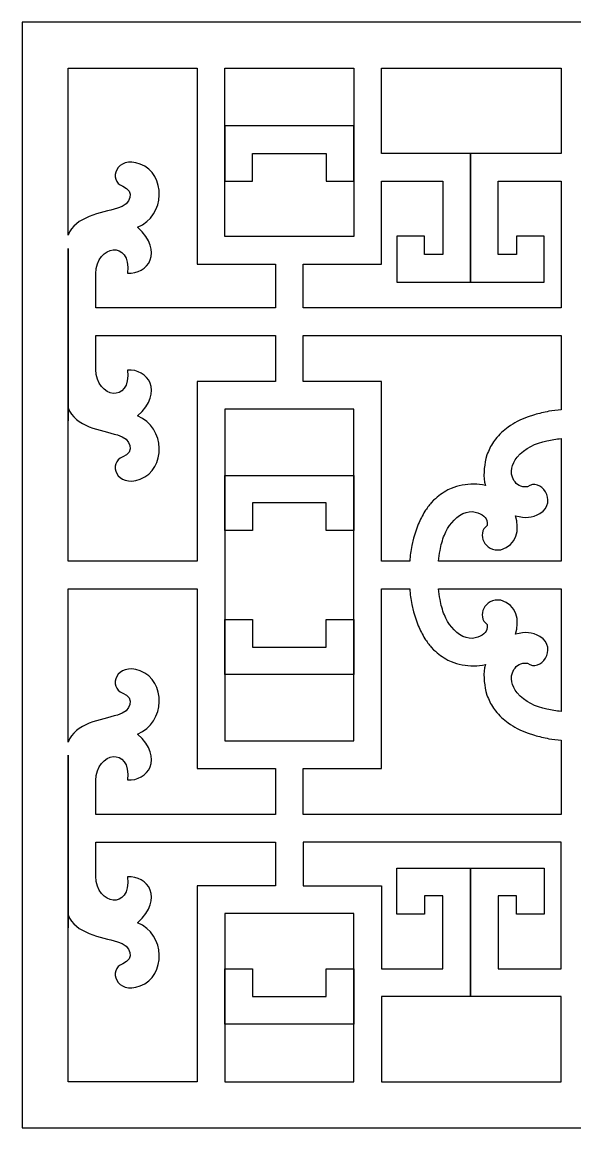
# Model space of a CAD drawing. Header units: centimetres. Extents: x 10.06 to 18.39, y 0.67 to 9.
# Drawn here: x 10.06 to 14.22, y 0.67 to 9 of the extents above; entities that cross this region are included whole.
import ezdxf

# ---------------------------------------------------------------- set-up
doc = ezdxf.new("R2010")
doc.units = ezdxf.units.CM
doc.header["$MEASUREMENT"] = 0
doc.layers.add('layer 1', color=7, linetype='Continuous')

msp = doc.modelspace()

# ---------------------------------------------------------------- linework, layer by layer
at = {"layer": 'layer 1', "color": 250}
for points, knots in [([(10.05723, 9.00077), (10.05723, 9.00077), (18.38788, 9.00077), (18.38788, 9.00077), (18.38788, 9.00077), (18.38788, 9.00077), (18.38788, 0.67012), (18.38788, 0.67012), (18.38788, 0.67012), (18.38788, 0.67012), (10.05723, 0.67012), (10.05723, 0.67012), (10.05723, 0.67012), (10.05723, 0.67012), (10.05723, 9.00077), (10.05723, 9.00077)], [0, 0, 0, 0, 0.2, 0.2, 0.2, 0.2, 0.4, 0.4, 0.4, 0.4, 0.6, 0.6, 0.6, 0.6, 1, 1, 1, 1]), ([(11.96634, 6.84868), (11.96634, 6.84868), (11.96634, 7.17726), (11.96634, 7.17726), (11.96634, 7.17726), (11.96634, 7.17726), (11.37625, 7.17726), (11.37625, 7.17726), (11.37625, 7.17726), (11.37625, 7.17726), (11.37625, 8.65365), (11.37625, 8.65365), (11.37625, 8.65365), (11.37625, 8.65365), (10.40434, 8.65365), (10.40434, 8.65365), (10.40434, 8.65365), (10.40434, 8.65365), (10.40434, 7.39444), (10.40434, 7.39444), (10.40434, 7.39444), (10.45391, 7.5372), (10.65432, 7.56231), (10.77526, 7.598), (10.77526, 7.598), (10.8853, 7.62774), (10.90414, 7.72886), (10.8169, 7.76455), (10.8169, 7.76455), (10.70124, 7.8042), (10.76595, 8.00148), (10.94776, 7.93109), (10.94776, 7.93109), (11.14224, 7.85646), (11.14133, 7.54169), (10.92694, 7.45525), (10.92694, 7.45525), (11.13305, 7.26958), (11.00123, 7.09858), (10.85148, 7.11026), (10.85148, 7.11026), (10.87946, 7.36278), (10.61607, 7.32591), (10.61261, 7.10431), (10.61261, 7.10431), (10.61261, 7.10431), (10.61261, 6.84868), (10.61261, 6.84868), (10.61261, 6.84868), (10.61261, 6.84868), (11.96634, 6.84868), (11.96634, 6.84868)], [0, 0, 0, 0, 0.0714286, 0.0714286, 0.0714286, 0.0714286, 0.1428571, 0.1428571, 0.1428571, 0.1428571, 0.2142857, 0.2142857, 0.2142857, 0.2142857, 0.2857143, 0.2857143, 0.2857143, 0.2857143, 0.3571429, 0.3571429, 0.3571429, 0.3571429, 0.4285714, 0.4285714, 0.4285714, 0.4285714, 0.5, 0.5, 0.5, 0.5, 0.5714286, 0.5714286, 0.5714286, 0.5714286, 0.6428571, 0.6428571, 0.6428571, 0.6428571, 0.7142857, 0.7142857, 0.7142857, 0.7142857, 0.7857143, 0.7857143, 0.7857143, 0.7857143, 0.8571429, 0.8571429, 0.8571429, 0.8571429, 1, 1, 1, 1]), ([(11.58452, 8.65365), (11.58452, 8.65365), (11.58452, 8.21977), (11.58452, 8.21977), (11.58452, 8.21977), (11.87985, 8.21977), (12.25797, 8.21977), (12.55643, 8.21977), (12.55643, 8.21977), (12.55643, 8.21977), (12.55643, 8.65365), (12.55643, 8.65365), (12.55643, 8.65365), (12.55643, 8.65365), (11.58452, 8.65365), (11.58452, 8.65365)], [0, 0, 0, 0, 0.2, 0.2, 0.2, 0.2, 0.4, 0.4, 0.4, 0.4, 0.6, 0.6, 0.6, 0.6, 1, 1, 1, 1]), ([(12.76469, 8.01006), (12.76469, 8.01006), (13.43589, 8.01006), (13.43589, 8.01006), (13.43589, 8.01006), (13.43589, 8.01006), (14.11842, 8.01006), (14.11842, 8.01006), (14.11842, 8.01006), (14.11842, 8.01006), (14.11842, 8.65365), (14.11842, 8.65365), (14.11842, 8.65365), (14.11842, 8.65365), (12.76469, 8.65365), (12.76469, 8.65365), (12.76469, 8.65365), (12.76469, 8.65365), (12.76469, 8.01006), (12.76469, 8.01006)], [0, 0, 0, 0, 0.1666667, 0.1666667, 0.1666667, 0.1666667, 0.3333333, 0.3333333, 0.3333333, 0.3333333, 0.5, 0.5, 0.5, 0.5, 0.6666667, 0.6666667, 0.6666667, 0.6666667, 1, 1, 1, 1]), ([(11.58452, 7.80324), (11.58452, 7.80324), (11.58452, 8.21977), (11.58452, 8.21977), (11.58452, 8.21977), (11.58452, 8.21977), (11.58452, 7.80324), (11.58452, 7.80324)], [0, 0, 0, 0, 0.3333333, 0.3333333, 0.3333333, 0.3333333, 1, 1, 1, 1]), ([(12.55643, 7.80324), (12.55643, 7.80324), (12.55643, 8.21977), (12.55643, 8.21977), (12.55643, 8.21977), (12.55643, 8.21977), (12.55643, 7.80324), (12.55643, 7.80324)], [0, 0, 0, 0, 0.3333333, 0.3333333, 0.3333333, 0.3333333, 1, 1, 1, 1]), ([(12.55643, 7.80324), (12.55643, 7.80324), (12.34816, 7.80324), (12.34816, 7.80324), (12.34816, 7.80324), (12.34816, 7.80324), (12.34816, 8.0115), (12.34816, 8.0115), (12.34816, 8.0115), (12.34816, 8.0115), (11.79278, 8.0115), (11.79278, 8.0115), (11.79278, 8.0115), (11.79278, 8.0115), (11.79278, 7.80324), (11.79278, 7.80324), (11.79278, 7.80324), (11.79278, 7.80324), (11.58452, 7.80324), (11.58452, 7.80324), (11.58452, 7.80324), (11.58452, 7.80324), (11.58452, 7.38553), (11.58452, 7.38553), (11.58452, 7.38553), (11.58452, 7.38553), (12.55643, 7.38553), (12.55643, 7.38553), (12.55643, 7.38553), (12.55643, 7.38553), (12.55643, 7.80324), (12.55643, 7.80324)], [0, 0, 0, 0, 0.1111111, 0.1111111, 0.1111111, 0.1111111, 0.2222222, 0.2222222, 0.2222222, 0.2222222, 0.3333333, 0.3333333, 0.3333333, 0.3333333, 0.4444444, 0.4444444, 0.4444444, 0.4444444, 0.5555556, 0.5555556, 0.5555556, 0.5555556, 0.6666667, 0.6666667, 0.6666667, 0.6666667, 0.7777778, 0.7777778, 0.7777778, 0.7777778, 1, 1, 1, 1]), ([(13.43589, 8.01006), (13.43589, 8.01006), (13.43589, 7.04226), (13.43589, 7.04226), (13.43589, 7.04226), (13.43589, 7.04226), (13.43589, 8.01006), (13.43589, 8.01006)], [0, 0, 0, 0, 0.3333333, 0.3333333, 0.3333333, 0.3333333, 1, 1, 1, 1]), ([(14.11842, 7.80179), (14.11842, 7.80179), (13.64416, 7.80179), (13.64416, 7.80179), (13.64416, 7.80179), (13.64416, 7.80179), (13.64416, 7.25052), (13.64416, 7.25052), (13.64416, 7.25052), (13.64416, 7.25052), (13.783, 7.25052), (13.783, 7.25052), (13.783, 7.25052), (13.783, 7.25052), (13.783, 7.38937), (13.783, 7.38937), (13.783, 7.38937), (13.783, 7.38937), (13.99127, 7.38937), (13.99127, 7.38937), (13.99127, 7.38937), (13.99127, 7.38937), (13.99127, 7.04226), (13.99127, 7.04226), (13.99127, 7.04226), (13.80615, 7.04226), (13.62102, 7.04226), (13.43589, 7.04226), (13.43589, 7.04226), (13.25076, 7.04226), (13.06563, 7.04226), (12.88051, 7.04226), (12.88051, 7.04226), (12.88051, 7.04226), (12.88051, 7.38937), (12.88051, 7.38937), (12.88051, 7.38937), (12.88051, 7.38937), (13.08878, 7.38937), (13.08878, 7.38937), (13.08878, 7.38937), (13.08878, 7.38937), (13.08878, 7.25052), (13.08878, 7.25052), (13.08878, 7.25052), (13.08878, 7.25052), (13.22762, 7.25052), (13.22762, 7.25052), (13.22762, 7.25052), (13.22762, 7.25052), (13.22762, 7.80179), (13.22762, 7.80179), (13.22762, 7.80179), (13.22762, 7.80179), (12.76469, 7.80179), (12.76469, 7.80179), (12.76469, 7.80179), (12.76469, 7.80179), (12.76469, 7.17726), (12.76469, 7.17726), (12.76469, 7.17726), (12.76469, 7.17726), (12.1746, 7.17726), (12.1746, 7.17726), (12.1746, 7.17726), (12.1746, 7.17726), (12.1746, 6.84868), (12.1746, 6.84868), (12.1746, 6.84868), (12.1746, 6.84868), (14.11842, 6.84868), (14.11842, 6.84868), (14.11842, 6.84868), (14.11842, 6.84868), (14.11842, 7.80179), (14.11842, 7.80179)], [0, 0, 0, 0, 0.05, 0.05, 0.05, 0.05, 0.1, 0.1, 0.1, 0.1, 0.15, 0.15, 0.15, 0.15, 0.2, 0.2, 0.2, 0.2, 0.25, 0.25, 0.25, 0.25, 0.3, 0.3, 0.3, 0.3, 0.35, 0.35, 0.35, 0.35, 0.4, 0.4, 0.4, 0.4, 0.45, 0.45, 0.45, 0.45, 0.5, 0.5, 0.5, 0.5, 0.55, 0.55, 0.55, 0.55, 0.6, 0.6, 0.6, 0.6, 0.65, 0.65, 0.65, 0.65, 0.7, 0.7, 0.7, 0.7, 0.75, 0.75, 0.75, 0.75, 0.8, 0.8, 0.8, 0.8, 0.85, 0.85, 0.85, 0.85, 0.9, 0.9, 0.9, 0.9, 1, 1, 1, 1]), ([(10.40434, 5.99613), (10.40434, 5.99613), (10.40434, 7.29593), (10.40434, 7.29593), (10.40434, 7.29593), (10.40434, 7.29593), (10.40434, 5.99613), (10.40434, 5.99613)], [0, 0, 0, 0, 0.3333333, 0.3333333, 0.3333333, 0.3333333, 1, 1, 1, 1]), ([(11.37625, 6.2933), (11.37625, 6.2933), (11.96634, 6.2933), (11.96634, 6.2933), (11.96634, 6.2933), (11.96634, 6.2933), (11.96634, 6.64041), (11.96634, 6.64041), (11.96634, 6.64041), (11.96634, 6.64041), (10.61261, 6.64041), (10.61261, 6.64041), (10.61261, 6.64041), (10.61261, 6.64041), (10.61261, 6.38478), (10.61261, 6.38478), (10.61261, 6.38478), (10.61607, 6.16318), (10.87946, 6.12631), (10.85148, 6.37884), (10.85148, 6.37884), (11.00123, 6.39051), (11.13305, 6.21951), (10.92694, 6.03384), (10.92694, 6.03384), (11.14133, 5.9474), (11.14224, 5.63263), (10.94776, 5.558), (10.94776, 5.558), (10.76595, 5.48761), (10.70124, 5.68489), (10.8169, 5.72455), (10.8169, 5.72455), (10.90414, 5.76023), (10.8853, 5.86135), (10.77526, 5.89109), (10.77526, 5.89109), (10.65432, 5.92678), (10.45391, 5.95189), (10.40434, 6.09465), (10.40434, 6.09465), (10.40434, 6.09465), (10.40434, 4.93957), (10.40434, 4.93957), (10.40434, 4.93957), (10.40434, 4.93957), (11.37625, 4.93957), (11.37625, 4.93957), (11.37625, 4.93957), (11.37625, 4.93957), (11.37625, 6.2933), (11.37625, 6.2933)], [0, 0, 0, 0, 0.0714286, 0.0714286, 0.0714286, 0.0714286, 0.1428571, 0.1428571, 0.1428571, 0.1428571, 0.2142857, 0.2142857, 0.2142857, 0.2142857, 0.2857143, 0.2857143, 0.2857143, 0.2857143, 0.3571429, 0.3571429, 0.3571429, 0.3571429, 0.4285714, 0.4285714, 0.4285714, 0.4285714, 0.5, 0.5, 0.5, 0.5, 0.5714286, 0.5714286, 0.5714286, 0.5714286, 0.6428571, 0.6428571, 0.6428571, 0.6428571, 0.7142857, 0.7142857, 0.7142857, 0.7142857, 0.7857143, 0.7857143, 0.7857143, 0.7857143, 0.8571429, 0.8571429, 0.8571429, 0.8571429, 1, 1, 1, 1]), ([(12.9776, 4.93957), (12.98128, 4.97919), (12.98702, 5.01829), (12.99432, 5.05764), (12.99432, 5.05764), (12.99432, 5.05764), (13.007, 5.11279), (13.007, 5.11279), (13.007, 5.11279), (13.007, 5.11279), (13.02294, 5.16661), (13.02294, 5.16661), (13.02294, 5.16661), (13.02294, 5.16661), (13.04232, 5.21863), (13.04232, 5.21863), (13.04232, 5.21863), (13.05716, 5.25249), (13.07309, 5.28361), (13.09218, 5.31527), (13.09218, 5.31527), (13.10731, 5.3378), (13.12274, 5.35841), (13.14015, 5.37922), (13.14015, 5.37922), (13.14015, 5.37922), (13.15829, 5.39854), (13.15829, 5.39854), (13.15829, 5.39854), (13.19236, 5.43072), (13.22468, 5.45431), (13.26593, 5.47659), (13.26593, 5.47659), (13.26593, 5.47659), (13.29091, 5.48793), (13.29091, 5.48793), (13.29091, 5.48793), (13.31837, 5.49817), (13.34412, 5.50569), (13.37272, 5.51207), (13.37272, 5.51207), (13.4306, 5.52094), (13.49058, 5.52529), (13.54776, 5.51009), (13.54776, 5.51009), (13.53033, 5.57598), (13.53746, 5.64762), (13.55206, 5.71333), (13.55206, 5.71333), (13.55206, 5.71333), (13.5601, 5.74057), (13.5601, 5.74057), (13.5601, 5.74057), (13.57335, 5.77617), (13.58799, 5.80597), (13.60824, 5.83808), (13.60824, 5.83808), (13.60824, 5.83808), (13.62388, 5.85959), (13.62388, 5.85959), (13.62388, 5.85959), (13.65337, 5.89504), (13.68297, 5.92269), (13.71982, 5.95035), (13.71982, 5.95035), (13.74246, 5.96559), (13.76486, 5.97913), (13.78882, 5.99217), (13.78882, 5.99217), (13.81362, 6.0043), (13.83864, 6.01472), (13.86413, 6.02535), (13.86413, 6.02535), (13.86413, 6.02535), (13.91699, 6.04302), (13.91699, 6.04302), (13.91699, 6.04302), (13.95375, 6.05269), (13.98971, 6.06101), (14.02697, 6.0685), (14.02697, 6.0685), (14.05741, 6.07334), (14.08789, 6.07715), (14.11842, 6.07986), (14.11842, 6.07986), (14.11842, 6.07986), (14.11842, 6.64041), (14.11842, 6.64041), (14.11842, 6.64041), (14.11842, 6.64041), (12.1746, 6.64041), (12.1746, 6.64041), (12.1746, 6.64041), (12.1746, 6.64041), (12.1746, 6.2933), (12.1746, 6.2933), (12.1746, 6.2933), (12.1746, 6.2933), (12.76469, 6.2933), (12.76469, 6.2933), (12.76469, 6.2933), (12.76469, 6.2933), (12.76469, 4.93957), (12.76469, 4.93957), (12.76469, 4.93957), (12.76469, 4.93957), (12.9776, 4.93957), (12.9776, 4.93957)], [0, 0, 0, 0, 0.0357143, 0.0357143, 0.0357143, 0.0357143, 0.0714286, 0.0714286, 0.0714286, 0.0714286, 0.1071429, 0.1071429, 0.1071429, 0.1071429, 0.1428571, 0.1428571, 0.1428571, 0.1428571, 0.1785714, 0.1785714, 0.1785714, 0.1785714, 0.2142857, 0.2142857, 0.2142857, 0.2142857, 0.25, 0.25, 0.25, 0.25, 0.2857143, 0.2857143, 0.2857143, 0.2857143, 0.3214286, 0.3214286, 0.3214286, 0.3214286, 0.3571429, 0.3571429, 0.3571429, 0.3571429, 0.3928571, 0.3928571, 0.3928571, 0.3928571, 0.4285714, 0.4285714, 0.4285714, 0.4285714, 0.4642857, 0.4642857, 0.4642857, 0.4642857, 0.5, 0.5, 0.5, 0.5, 0.5357143, 0.5357143, 0.5357143, 0.5357143, 0.5714286, 0.5714286, 0.5714286, 0.5714286, 0.6071429, 0.6071429, 0.6071429, 0.6071429, 0.6428571, 0.6428571, 0.6428571, 0.6428571, 0.6785714, 0.6785714, 0.6785714, 0.6785714, 0.7142857, 0.7142857, 0.7142857, 0.7142857, 0.75, 0.75, 0.75, 0.75, 0.7857143, 0.7857143, 0.7857143, 0.7857143, 0.8214286, 0.8214286, 0.8214286, 0.8214286, 0.8571429, 0.8571429, 0.8571429, 0.8571429, 0.8928571, 0.8928571, 0.8928571, 0.8928571, 0.9285714, 0.9285714, 0.9285714, 0.9285714, 1, 1, 1, 1]), ([(11.58452, 6.08504), (11.58452, 6.08504), (12.55643, 6.08504), (12.55643, 6.08504), (12.55643, 6.08504), (12.55643, 6.08504), (12.55643, 5.58621), (12.55643, 5.58621), (12.55643, 5.58621), (12.25724, 5.58621), (11.88477, 5.58621), (11.58452, 5.58621), (11.58452, 5.58621), (11.58452, 5.58621), (11.58452, 6.08504), (11.58452, 6.08504)], [0, 0, 0, 0, 0.2, 0.2, 0.2, 0.2, 0.4, 0.4, 0.4, 0.4, 0.6, 0.6, 0.6, 0.6, 1, 1, 1, 1]), ([(14.11842, 5.86352), (14.08278, 5.85972), (14.04724, 5.85401), (14.01162, 5.84628), (14.01162, 5.84628), (13.92657, 5.82783), (13.84593, 5.79229), (13.78814, 5.72428), (13.78814, 5.72428), (13.74694, 5.67112), (13.72694, 5.60976), (13.76354, 5.54841), (13.76354, 5.54841), (13.78504, 5.51396), (13.81168, 5.49549), (13.86603, 5.49945), (13.86603, 5.49945), (13.95871, 5.57671), (14.10228, 5.38892), (13.9596, 5.29952), (13.9596, 5.29952), (13.89826, 5.26624), (13.84936, 5.26135), (13.77625, 5.28217), (13.77625, 5.28217), (13.80654, 5.17838), (13.78706, 5.05946), (13.66371, 5.02601), (13.66371, 5.02601), (13.54051, 5.00772), (13.48001, 5.14709), (13.56134, 5.20878), (13.56134, 5.20878), (13.56669, 5.26661), (13.54279, 5.28131), (13.49073, 5.30421), (13.49073, 5.30421), (13.47617, 5.30864), (13.46422, 5.31119), (13.4491, 5.31319), (13.4491, 5.31319), (13.4491, 5.31319), (13.42638, 5.31239), (13.42638, 5.31239), (13.42638, 5.31239), (13.42638, 5.31239), (13.40248, 5.30746), (13.40248, 5.30746), (13.40248, 5.30746), (13.40248, 5.30746), (13.37744, 5.29786), (13.37744, 5.29786), (13.37744, 5.29786), (13.31314, 5.26421), (13.26564, 5.20277), (13.23882, 5.13609), (13.23882, 5.13609), (13.2236, 5.09825), (13.21369, 5.05987), (13.20622, 5.01984), (13.20622, 5.01984), (13.201, 4.99181), (13.19686, 4.96526), (13.19382, 4.93957), (13.19382, 4.93957), (13.19382, 4.93957), (14.11842, 4.93957), (14.11842, 4.93957), (14.11842, 4.93957), (14.11842, 4.93957), (14.11842, 5.86352), (14.11842, 5.86352)], [0, 0, 0, 0, 0.0526316, 0.0526316, 0.0526316, 0.0526316, 0.1052632, 0.1052632, 0.1052632, 0.1052632, 0.1578947, 0.1578947, 0.1578947, 0.1578947, 0.2105263, 0.2105263, 0.2105263, 0.2105263, 0.2631579, 0.2631579, 0.2631579, 0.2631579, 0.3157895, 0.3157895, 0.3157895, 0.3157895, 0.3684211, 0.3684211, 0.3684211, 0.3684211, 0.4210526, 0.4210526, 0.4210526, 0.4210526, 0.4736842, 0.4736842, 0.4736842, 0.4736842, 0.5263158, 0.5263158, 0.5263158, 0.5263158, 0.5789474, 0.5789474, 0.5789474, 0.5789474, 0.6315789, 0.6315789, 0.6315789, 0.6315789, 0.6842105, 0.6842105, 0.6842105, 0.6842105, 0.7368421, 0.7368421, 0.7368421, 0.7368421, 0.7894737, 0.7894737, 0.7894737, 0.7894737, 0.8421053, 0.8421053, 0.8421053, 0.8421053, 0.8947368, 0.8947368, 0.8947368, 0.8947368, 1, 1, 1, 1]), ([(11.58452, 5.16968), (11.58452, 5.16968), (11.58452, 5.58621), (11.58452, 5.58621), (11.58452, 5.58621), (11.58452, 5.58621), (11.58452, 5.16968), (11.58452, 5.16968)], [0, 0, 0, 0, 0.3333333, 0.3333333, 0.3333333, 0.3333333, 1, 1, 1, 1]), ([(12.55643, 5.16968), (12.55643, 5.16968), (12.55643, 5.58621), (12.55643, 5.58621), (12.55643, 5.58621), (12.55643, 5.58621), (12.55643, 5.16968), (12.55643, 5.16968)], [0, 0, 0, 0, 0.3333333, 0.3333333, 0.3333333, 0.3333333, 1, 1, 1, 1]), ([(12.55643, 4.5012), (12.55643, 4.5012), (12.34816, 4.5012), (12.34816, 4.5012), (12.34816, 4.5012), (12.34816, 4.5012), (12.34816, 4.29293), (12.34816, 4.29293), (12.34816, 4.29293), (12.34816, 4.29293), (11.79278, 4.29293), (11.79278, 4.29293), (11.79278, 4.29293), (11.79278, 4.29293), (11.79278, 4.5012), (11.79278, 4.5012), (11.79278, 4.5012), (11.79278, 4.5012), (11.58452, 4.5012), (11.58452, 4.5012), (11.58452, 4.5012), (11.58452, 4.5012), (11.58452, 5.16968), (11.58452, 5.16968), (11.58452, 5.16968), (11.58452, 5.16968), (11.79278, 5.16968), (11.79278, 5.16968), (11.79278, 5.16968), (11.79278, 5.16968), (11.79278, 5.37795), (11.79278, 5.37795), (11.79278, 5.37795), (11.79278, 5.37795), (12.34816, 5.37795), (12.34816, 5.37795), (12.34816, 5.37795), (12.34816, 5.37795), (12.34816, 5.16968), (12.34816, 5.16968), (12.34816, 5.16968), (12.34816, 5.16968), (12.55643, 5.16968), (12.55643, 5.16968), (12.55643, 5.16968), (12.55643, 5.16968), (12.55643, 4.5012), (12.55643, 4.5012)], [0, 0, 0, 0, 0.0769231, 0.0769231, 0.0769231, 0.0769231, 0.1538462, 0.1538462, 0.1538462, 0.1538462, 0.2307692, 0.2307692, 0.2307692, 0.2307692, 0.3076923, 0.3076923, 0.3076923, 0.3076923, 0.3846154, 0.3846154, 0.3846154, 0.3846154, 0.4615385, 0.4615385, 0.4615385, 0.4615385, 0.5384615, 0.5384615, 0.5384615, 0.5384615, 0.6153846, 0.6153846, 0.6153846, 0.6153846, 0.6923077, 0.6923077, 0.6923077, 0.6923077, 0.7692308, 0.7692308, 0.7692308, 0.7692308, 0.8461538, 0.8461538, 0.8461538, 0.8461538, 1, 1, 1, 1]), ([(11.96634, 3.37758), (11.96634, 3.37758), (11.37625, 3.37758), (11.37625, 3.37758), (11.37625, 3.37758), (11.37625, 3.37758), (11.37625, 4.73131), (11.37625, 4.73131), (11.37625, 4.73131), (11.37625, 4.73131), (10.40434, 4.73131), (10.40434, 4.73131), (10.40434, 4.73131), (10.40434, 4.73131), (10.40434, 3.57623), (10.40434, 3.57623), (10.40434, 3.57623), (10.45391, 3.71899), (10.65432, 3.7441), (10.77526, 3.77979), (10.77526, 3.77979), (10.8853, 3.80953), (10.90414, 3.91064), (10.8169, 3.94633), (10.8169, 3.94633), (10.70124, 3.98599), (10.76595, 4.18327), (10.94776, 4.11288), (10.94776, 4.11288), (11.14224, 4.03824), (11.14133, 3.72347), (10.92694, 3.63704), (10.92694, 3.63704), (11.13305, 3.45137), (11.00123, 3.28037), (10.85148, 3.29205), (10.85148, 3.29205), (10.87946, 3.54456), (10.61607, 3.5077), (10.61261, 3.2861), (10.61261, 3.2861), (10.61261, 3.2861), (10.61261, 3.03046), (10.61261, 3.03046), (10.61261, 3.03046), (10.61261, 3.03046), (11.96634, 3.03046), (11.96634, 3.03046), (11.96634, 3.03046), (11.96634, 3.03046), (11.96634, 3.37758), (11.96634, 3.37758)], [0, 0, 0, 0, 0.0714286, 0.0714286, 0.0714286, 0.0714286, 0.1428571, 0.1428571, 0.1428571, 0.1428571, 0.2142857, 0.2142857, 0.2142857, 0.2142857, 0.2857143, 0.2857143, 0.2857143, 0.2857143, 0.3571429, 0.3571429, 0.3571429, 0.3571429, 0.4285714, 0.4285714, 0.4285714, 0.4285714, 0.5, 0.5, 0.5, 0.5, 0.5714286, 0.5714286, 0.5714286, 0.5714286, 0.6428571, 0.6428571, 0.6428571, 0.6428571, 0.7142857, 0.7142857, 0.7142857, 0.7142857, 0.7857143, 0.7857143, 0.7857143, 0.7857143, 0.8571429, 0.8571429, 0.8571429, 0.8571429, 1, 1, 1, 1]), ([(14.11842, 3.59103), (14.08789, 3.59374), (14.05741, 3.59754), (14.02697, 3.60237), (14.02697, 3.60237), (13.98971, 3.60986), (13.95375, 3.61819), (13.91699, 3.62786), (13.91699, 3.62786), (13.91699, 3.62786), (13.86413, 3.64553), (13.86413, 3.64553), (13.86413, 3.64553), (13.83864, 3.65616), (13.81362, 3.66658), (13.78882, 3.67871), (13.78882, 3.67871), (13.76486, 3.69175), (13.74246, 3.70528), (13.71982, 3.72053), (13.71982, 3.72053), (13.68297, 3.74819), (13.65337, 3.77584), (13.62388, 3.81129), (13.62388, 3.81129), (13.62388, 3.81129), (13.60824, 3.83279), (13.60824, 3.83279), (13.60824, 3.83279), (13.58799, 3.86491), (13.57335, 3.89471), (13.5601, 3.93031), (13.5601, 3.93031), (13.5601, 3.93031), (13.55206, 3.95755), (13.55206, 3.95755), (13.55206, 3.95755), (13.53746, 4.02326), (13.53033, 4.0949), (13.54776, 4.16078), (13.54776, 4.16078), (13.49058, 4.14559), (13.4306, 4.14994), (13.37272, 4.15881), (13.37272, 4.15881), (13.34412, 4.16518), (13.31837, 4.17271), (13.29091, 4.18295), (13.29091, 4.18295), (13.29091, 4.18295), (13.26593, 4.19429), (13.26593, 4.19429), (13.26593, 4.19429), (13.22468, 4.21657), (13.19236, 4.24016), (13.15829, 4.27234), (13.15829, 4.27234), (13.15829, 4.27234), (13.14015, 4.29166), (13.14015, 4.29166), (13.14015, 4.29166), (13.12274, 4.31247), (13.10731, 4.33308), (13.09218, 4.35561), (13.09218, 4.35561), (13.07309, 4.38727), (13.05716, 4.41839), (13.04232, 4.45225), (13.04232, 4.45225), (13.04232, 4.45225), (13.02294, 4.50427), (13.02294, 4.50427), (13.02294, 4.50427), (13.02294, 4.50427), (13.007, 4.55809), (13.007, 4.55809), (13.007, 4.55809), (13.007, 4.55809), (12.99432, 4.61324), (12.99432, 4.61324), (12.99432, 4.61324), (12.98702, 4.65259), (12.98128, 4.69169), (12.9776, 4.73131), (12.9776, 4.73131), (12.9776, 4.73131), (12.76469, 4.73131), (12.76469, 4.73131), (12.76469, 4.73131), (12.76469, 4.73131), (12.76469, 3.37758), (12.76469, 3.37758), (12.76469, 3.37758), (12.76469, 3.37758), (12.1746, 3.37758), (12.1746, 3.37758), (12.1746, 3.37758), (12.1746, 3.37758), (12.1746, 3.03046), (12.1746, 3.03046), (12.1746, 3.03046), (12.1746, 3.03046), (14.11842, 3.03046), (14.11842, 3.03046), (14.11842, 3.03046), (14.11842, 3.03046), (14.11842, 3.59103), (14.11842, 3.59103)], [0, 0, 0, 0, 0.0357143, 0.0357143, 0.0357143, 0.0357143, 0.0714286, 0.0714286, 0.0714286, 0.0714286, 0.1071429, 0.1071429, 0.1071429, 0.1071429, 0.1428571, 0.1428571, 0.1428571, 0.1428571, 0.1785714, 0.1785714, 0.1785714, 0.1785714, 0.2142857, 0.2142857, 0.2142857, 0.2142857, 0.25, 0.25, 0.25, 0.25, 0.2857143, 0.2857143, 0.2857143, 0.2857143, 0.3214286, 0.3214286, 0.3214286, 0.3214286, 0.3571429, 0.3571429, 0.3571429, 0.3571429, 0.3928571, 0.3928571, 0.3928571, 0.3928571, 0.4285714, 0.4285714, 0.4285714, 0.4285714, 0.4642857, 0.4642857, 0.4642857, 0.4642857, 0.5, 0.5, 0.5, 0.5, 0.5357143, 0.5357143, 0.5357143, 0.5357143, 0.5714286, 0.5714286, 0.5714286, 0.5714286, 0.6071429, 0.6071429, 0.6071429, 0.6071429, 0.6428571, 0.6428571, 0.6428571, 0.6428571, 0.6785714, 0.6785714, 0.6785714, 0.6785714, 0.7142857, 0.7142857, 0.7142857, 0.7142857, 0.75, 0.75, 0.75, 0.75, 0.7857143, 0.7857143, 0.7857143, 0.7857143, 0.8214286, 0.8214286, 0.8214286, 0.8214286, 0.8571429, 0.8571429, 0.8571429, 0.8571429, 0.8928571, 0.8928571, 0.8928571, 0.8928571, 0.9285714, 0.9285714, 0.9285714, 0.9285714, 1, 1, 1, 1]), ([(13.19382, 4.73131), (13.19686, 4.70562), (13.201, 4.67907), (13.20622, 4.65104), (13.20622, 4.65104), (13.21369, 4.61101), (13.2236, 4.57263), (13.23882, 4.53479), (13.23882, 4.53479), (13.26564, 4.46811), (13.31314, 4.40667), (13.37744, 4.37302), (13.37744, 4.37302), (13.37744, 4.37302), (13.40248, 4.36342), (13.40248, 4.36342), (13.40248, 4.36342), (13.40248, 4.36342), (13.42638, 4.35849), (13.42638, 4.35849), (13.42638, 4.35849), (13.42638, 4.35849), (13.4491, 4.35768), (13.4491, 4.35768), (13.4491, 4.35768), (13.46422, 4.35969), (13.47617, 4.36223), (13.49073, 4.36666), (13.49073, 4.36666), (13.54279, 4.38957), (13.56669, 4.40427), (13.56134, 4.4621), (13.56134, 4.4621), (13.48001, 4.52379), (13.54051, 4.66316), (13.66371, 4.64486), (13.66371, 4.64486), (13.78706, 4.61142), (13.80654, 4.4925), (13.77625, 4.38871), (13.77625, 4.38871), (13.84936, 4.40953), (13.89826, 4.40464), (13.9596, 4.37136), (13.9596, 4.37136), (14.10228, 4.28196), (13.95871, 4.09417), (13.86603, 4.17143), (13.86603, 4.17143), (13.81168, 4.17539), (13.78504, 4.15692), (13.76354, 4.12247), (13.76354, 4.12247), (13.72694, 4.06112), (13.74694, 3.99976), (13.78814, 3.9466), (13.78814, 3.9466), (13.84593, 3.87859), (13.92657, 3.84305), (14.01162, 3.8246), (14.01162, 3.8246), (14.04724, 3.81687), (14.08278, 3.81116), (14.11842, 3.80737), (14.11842, 3.80737), (14.11842, 3.80737), (14.11842, 4.73131), (14.11842, 4.73131), (14.11842, 4.73131), (14.11842, 4.73131), (13.19382, 4.73131), (13.19382, 4.73131)], [0, 0, 0, 0, 0.0526316, 0.0526316, 0.0526316, 0.0526316, 0.1052632, 0.1052632, 0.1052632, 0.1052632, 0.1578947, 0.1578947, 0.1578947, 0.1578947, 0.2105263, 0.2105263, 0.2105263, 0.2105263, 0.2631579, 0.2631579, 0.2631579, 0.2631579, 0.3157895, 0.3157895, 0.3157895, 0.3157895, 0.3684211, 0.3684211, 0.3684211, 0.3684211, 0.4210526, 0.4210526, 0.4210526, 0.4210526, 0.4736842, 0.4736842, 0.4736842, 0.4736842, 0.5263158, 0.5263158, 0.5263158, 0.5263158, 0.5789474, 0.5789474, 0.5789474, 0.5789474, 0.6315789, 0.6315789, 0.6315789, 0.6315789, 0.6842105, 0.6842105, 0.6842105, 0.6842105, 0.7368421, 0.7368421, 0.7368421, 0.7368421, 0.7894737, 0.7894737, 0.7894737, 0.7894737, 0.8421053, 0.8421053, 0.8421053, 0.8421053, 0.8947368, 0.8947368, 0.8947368, 0.8947368, 1, 1, 1, 1]), ([(11.58452, 4.08467), (11.58452, 4.08467), (11.58452, 4.5012), (11.58452, 4.5012), (11.58452, 4.5012), (11.58452, 4.5012), (11.58452, 4.08467), (11.58452, 4.08467)], [0, 0, 0, 0, 0.3333333, 0.3333333, 0.3333333, 0.3333333, 1, 1, 1, 1]), ([(12.55643, 4.08467), (12.55643, 4.08467), (12.55643, 4.5012), (12.55643, 4.5012), (12.55643, 4.5012), (12.55643, 4.5012), (12.55643, 4.08467), (12.55643, 4.08467)], [0, 0, 0, 0, 0.3333333, 0.3333333, 0.3333333, 0.3333333, 1, 1, 1, 1]), ([(11.58452, 4.08467), (11.85663, 4.08467), (12.35677, 4.08467), (12.55643, 4.08467), (12.55643, 4.08467), (12.55643, 4.08467), (12.55643, 3.58584), (12.55643, 3.58584), (12.55643, 3.58584), (12.55643, 3.58584), (11.58452, 3.58584), (11.58452, 3.58584), (11.58452, 3.58584), (11.58452, 3.58584), (11.58452, 4.08467), (11.58452, 4.08467)], [0, 0, 0, 0, 0.2, 0.2, 0.2, 0.2, 0.4, 0.4, 0.4, 0.4, 0.6, 0.6, 0.6, 0.6, 1, 1, 1, 1]), ([(10.40434, 2.17792), (10.40434, 2.17792), (10.40434, 3.47772), (10.40434, 3.47772), (10.40434, 3.47772), (10.40434, 3.47772), (10.40434, 2.17792), (10.40434, 2.17792)], [0, 0, 0, 0, 0.3333333, 0.3333333, 0.3333333, 0.3333333, 1, 1, 1, 1]), ([(11.96634, 2.49361), (11.96634, 2.49361), (11.96634, 2.8222), (11.96634, 2.8222), (11.96634, 2.8222), (11.96634, 2.8222), (10.61261, 2.8222), (10.61261, 2.8222), (10.61261, 2.8222), (10.61261, 2.8222), (10.61261, 2.56657), (10.61261, 2.56657), (10.61261, 2.56657), (10.61607, 2.34497), (10.87946, 2.3081), (10.85148, 2.56062), (10.85148, 2.56062), (11.00123, 2.5723), (11.13305, 2.4013), (10.92694, 2.21563), (10.92694, 2.21563), (11.14133, 2.12919), (11.14224, 1.81442), (10.94776, 1.73979), (10.94776, 1.73979), (10.76595, 1.6694), (10.70124, 1.86668), (10.8169, 1.90633), (10.8169, 1.90633), (10.90414, 1.94202), (10.8853, 2.04314), (10.77526, 2.07288), (10.77526, 2.07288), (10.65432, 2.10856), (10.45391, 2.13368), (10.40434, 2.27643), (10.40434, 2.27643), (10.40434, 2.27643), (10.40434, 1.01723), (10.40434, 1.01723), (10.40434, 1.01723), (10.40434, 1.01723), (11.37625, 1.01723), (11.37625, 1.01723), (11.37625, 1.01723), (11.37625, 1.01723), (11.37625, 2.49361), (11.37625, 2.49361), (11.37625, 2.49361), (11.37625, 2.49361), (11.96634, 2.49361), (11.96634, 2.49361)], [0, 0, 0, 0, 0.0714286, 0.0714286, 0.0714286, 0.0714286, 0.1428571, 0.1428571, 0.1428571, 0.1428571, 0.2142857, 0.2142857, 0.2142857, 0.2142857, 0.2857143, 0.2857143, 0.2857143, 0.2857143, 0.3571429, 0.3571429, 0.3571429, 0.3571429, 0.4285714, 0.4285714, 0.4285714, 0.4285714, 0.5, 0.5, 0.5, 0.5, 0.5714286, 0.5714286, 0.5714286, 0.5714286, 0.6428571, 0.6428571, 0.6428571, 0.6428571, 0.7142857, 0.7142857, 0.7142857, 0.7142857, 0.7857143, 0.7857143, 0.7857143, 0.7857143, 0.8571429, 0.8571429, 0.8571429, 0.8571429, 1, 1, 1, 1]), ([(14.11842, 1.86778), (14.11842, 1.86778), (13.64416, 1.86778), (13.64416, 1.86778), (13.64416, 1.86778), (13.64416, 1.86778), (13.64416, 2.41905), (13.64416, 2.41905), (13.64416, 2.41905), (13.64416, 2.41905), (13.783, 2.41905), (13.783, 2.41905), (13.783, 2.41905), (13.783, 2.41905), (13.783, 2.2802), (13.783, 2.2802), (13.783, 2.2802), (13.783, 2.2802), (13.99127, 2.2802), (13.99127, 2.2802), (13.99127, 2.2802), (13.99127, 2.2802), (13.99127, 2.62731), (13.99127, 2.62731), (13.99127, 2.62731), (13.80615, 2.62731), (13.62102, 2.62731), (13.43589, 2.62731), (13.43589, 2.62731), (13.25076, 2.62731), (13.06563, 2.62731), (12.88051, 2.62731), (12.88051, 2.62731), (12.88051, 2.62731), (12.88051, 2.2802), (12.88051, 2.2802), (12.88051, 2.2802), (12.88051, 2.2802), (13.08878, 2.2802), (13.08878, 2.2802), (13.08878, 2.2802), (13.08878, 2.2802), (13.08878, 2.41905), (13.08878, 2.41905), (13.08878, 2.41905), (13.08878, 2.41905), (13.22762, 2.41905), (13.22762, 2.41905), (13.22762, 2.41905), (13.22762, 2.41905), (13.22762, 1.86778), (13.22762, 1.86778), (13.22762, 1.86778), (13.22762, 1.86778), (12.76469, 1.86778), (12.76469, 1.86778), (12.76469, 1.86778), (12.76469, 1.86778), (12.76469, 2.49361), (12.76469, 2.49361), (12.76469, 2.49361), (12.76469, 2.49361), (12.1746, 2.49361), (12.1746, 2.49361), (12.1746, 2.49361), (12.1746, 2.49361), (12.1746, 2.8222), (12.1746, 2.8222), (12.1746, 2.8222), (12.1746, 2.8222), (14.11842, 2.8222), (14.11842, 2.8222), (14.11842, 2.8222), (14.11842, 2.8222), (14.11842, 1.86778), (14.11842, 1.86778)], [0, 0, 0, 0, 0.05, 0.05, 0.05, 0.05, 0.1, 0.1, 0.1, 0.1, 0.15, 0.15, 0.15, 0.15, 0.2, 0.2, 0.2, 0.2, 0.25, 0.25, 0.25, 0.25, 0.3, 0.3, 0.3, 0.3, 0.35, 0.35, 0.35, 0.35, 0.4, 0.4, 0.4, 0.4, 0.45, 0.45, 0.45, 0.45, 0.5, 0.5, 0.5, 0.5, 0.55, 0.55, 0.55, 0.55, 0.6, 0.6, 0.6, 0.6, 0.65, 0.65, 0.65, 0.65, 0.7, 0.7, 0.7, 0.7, 0.75, 0.75, 0.75, 0.75, 0.8, 0.8, 0.8, 0.8, 0.85, 0.85, 0.85, 0.85, 0.9, 0.9, 0.9, 0.9, 1, 1, 1, 1]), ([(13.43589, 1.65951), (13.43589, 1.65951), (13.43589, 2.62731), (13.43589, 2.62731), (13.43589, 2.62731), (13.43589, 2.62731), (13.43589, 1.65951), (13.43589, 1.65951)], [0, 0, 0, 0, 0.3333333, 0.3333333, 0.3333333, 0.3333333, 1, 1, 1, 1]), ([(12.55643, 1.86764), (12.55643, 1.86764), (12.34816, 1.86764), (12.34816, 1.86764), (12.34816, 1.86764), (12.34816, 1.86764), (12.34816, 1.65937), (12.34816, 1.65937), (12.34816, 1.65937), (12.34816, 1.65937), (11.79278, 1.65937), (11.79278, 1.65937), (11.79278, 1.65937), (11.79278, 1.65937), (11.79278, 1.86764), (11.79278, 1.86764), (11.79278, 1.86764), (11.79278, 1.86764), (11.58452, 1.86764), (11.58452, 1.86764), (11.58452, 1.86764), (11.58452, 1.86764), (11.58452, 2.28535), (11.58452, 2.28535), (11.58452, 2.28535), (11.58452, 2.28535), (12.55643, 2.28535), (12.55643, 2.28535), (12.55643, 2.28535), (12.55643, 2.28535), (12.55643, 1.86764), (12.55643, 1.86764)], [0, 0, 0, 0, 0.1111111, 0.1111111, 0.1111111, 0.1111111, 0.2222222, 0.2222222, 0.2222222, 0.2222222, 0.3333333, 0.3333333, 0.3333333, 0.3333333, 0.4444444, 0.4444444, 0.4444444, 0.4444444, 0.5555556, 0.5555556, 0.5555556, 0.5555556, 0.6666667, 0.6666667, 0.6666667, 0.6666667, 0.7777778, 0.7777778, 0.7777778, 0.7777778, 1, 1, 1, 1]), ([(11.58452, 1.86764), (11.58452, 1.86764), (11.58452, 1.45111), (11.58452, 1.45111), (11.58452, 1.45111), (11.58452, 1.45111), (11.58452, 1.86764), (11.58452, 1.86764)], [0, 0, 0, 0, 0.3333333, 0.3333333, 0.3333333, 0.3333333, 1, 1, 1, 1]), ([(12.55643, 1.86764), (12.55643, 1.86764), (12.55643, 1.45111), (12.55643, 1.45111), (12.55643, 1.45111), (12.55643, 1.45111), (12.55643, 1.86764), (12.55643, 1.86764)], [0, 0, 0, 0, 0.3333333, 0.3333333, 0.3333333, 0.3333333, 1, 1, 1, 1]), ([(12.76469, 1.65951), (12.76469, 1.65951), (13.43589, 1.65951), (13.43589, 1.65951), (13.43589, 1.65951), (13.43589, 1.65951), (14.11842, 1.65951), (14.11842, 1.65951), (14.11842, 1.65951), (14.11842, 1.65951), (14.11842, 1.01723), (14.11842, 1.01723), (14.11842, 1.01723), (14.11842, 1.01723), (12.76469, 1.01723), (12.76469, 1.01723), (12.76469, 1.01723), (12.76469, 1.01723), (12.76469, 1.65951), (12.76469, 1.65951)], [0, 0, 0, 0, 0.1666667, 0.1666667, 0.1666667, 0.1666667, 0.3333333, 0.3333333, 0.3333333, 0.3333333, 0.5, 0.5, 0.5, 0.5, 0.6666667, 0.6666667, 0.6666667, 0.6666667, 1, 1, 1, 1]), ([(11.58452, 1.01723), (11.58452, 1.01723), (11.58452, 1.45111), (11.58452, 1.45111), (11.58452, 1.45111), (11.87985, 1.45111), (12.25797, 1.45111), (12.55643, 1.45111), (12.55643, 1.45111), (12.55643, 1.45111), (12.55643, 1.01723), (12.55643, 1.01723), (12.55643, 1.01723), (12.55643, 1.01723), (11.58452, 1.01723), (11.58452, 1.01723)], [0, 0, 0, 0, 0.2, 0.2, 0.2, 0.2, 0.4, 0.4, 0.4, 0.4, 0.6, 0.6, 0.6, 0.6, 1, 1, 1, 1])]:
    msp.add_open_spline(points, degree=3, knots=knots, dxfattribs=at)

doc.saveas('drawing.dxf')
